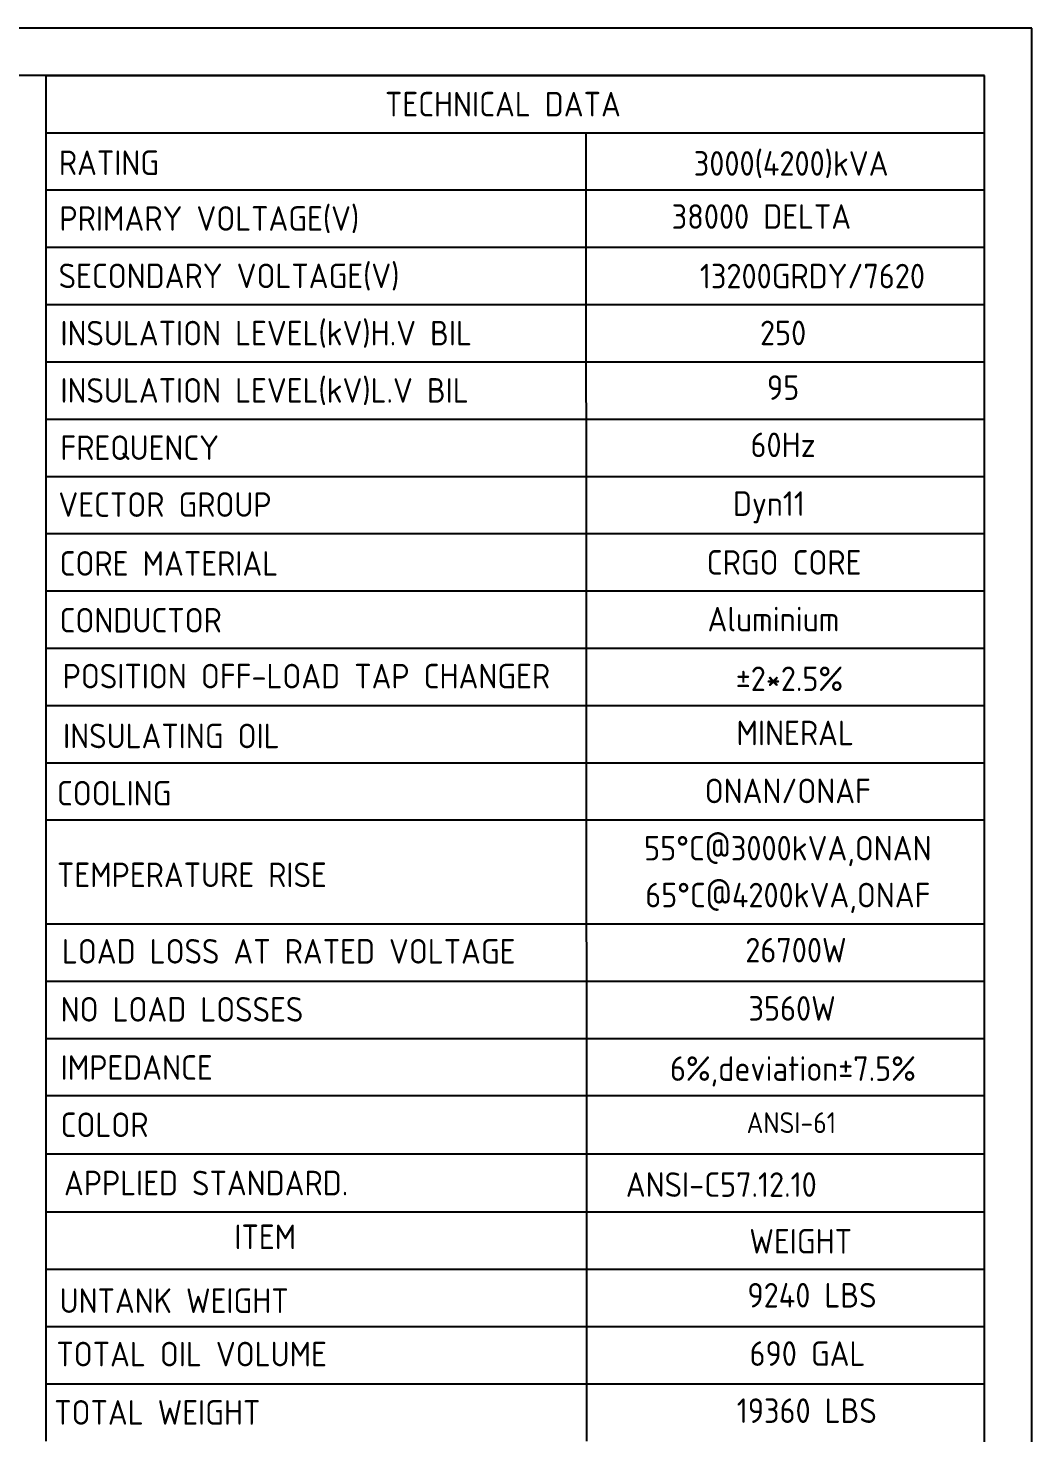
# Model space of a CAD drawing. Header units: millimetres. Extents: x 35720 to 50764, y -47170 to -36532.
# Drawn here: x 46966 to 50764, y -41849 to -36532 of the extents above; entities that cross this region are included whole.
import ezdxf
from ezdxf.enums import TextEntityAlignment as Align

# ---------------------------------------------------------------- set-up
doc = ezdxf.new("R2010")
doc.units = ezdxf.units.MM
doc.header["$LTSCALE"] = 13
for name, color, linetype in [('A', 3, 'Continuous'), ('S', 254, 'Continuous'), ('粗实线', 4, 'Continuous')]:
    doc.layers.add(name, color=color, linetype=linetype)
doc.layers.add('标注、文本', color=3, linetype='Continuous', lineweight=25)
doc.styles.add('ST_WIN', font='isocp2.shx', dxfattribs={"bigfont": 'hzdxfst.shx'})

msp = doc.modelspace()

# ---------------------------------------------------------------- linework, layer by layer
at = {"layer": 'A'}
for p, q in [((47034.335, -41012.979), (47034.335, -36711.227)), ((47034.335, -36711.227), (50584.704, -36711.227)), ((47034.335, -36928.008), (50584.704, -36928.008)), ((49079.899, -41012.979), (49077.76, -36928.008)), ((47034.335, -37144.788), (50584.704, -37144.788)), ((47034.335, -37361.568), (50584.704, -37361.568)), ((47034.335, -37578.349), (50584.704, -37578.349)), ((47034.335, -37795.129), (50584.704, -37795.129)), ((47034.335, -38011.909), (50584.704, -38011.909)), ((47034.335, -38228.69), (50584.704, -38228.69)), ((47034.335, -38445.47), (50584.704, -38445.47)), ((47034.335, -38662.25), (50584.704, -38662.25)), ((47034.335, -38879.034), (50584.704, -38879.034)), ((47034.335, -39095.815), (50584.704, -39095.815)), ((47034.335, -39312.595), (50584.704, -39312.595)), ((47034.335, -39529.375), (50584.704, -39529.375)), ((47034.335, -39922.223), (50584.704, -39922.223)), ((47034.335, -40139.003), (50584.704, -40139.003)), ((47034.335, -40355.784), (50584.704, -40355.784)), ((47034.335, -41880.1), (47034.335, -41012.979)), ((47034.335, -41012.979), (50584.704, -41012.979)), ((49079.899, -41880.1), (49079.899, -41012.979)), ((47034.335, -41229.759), (50584.704, -41229.759)), ((47034.335, -41446.54), (50584.704, -41446.54)), ((47034.335, -41663.32), (50584.704, -41663.32))]:
    msp.add_line(p, q, dxfattribs=at)
for points in [[(47035.622, -40572.564), (50584.704, -40572.564)], [(47034.335, -40792.772), (50584.704, -40792.772)], [(47034.335, -41012.979), (50584.704, -41012.979)]]:
    msp.add_lwpolyline(points, dxfattribs=at)
at = {"layer": '标注、文本'}
for p, q in [((50763.8, -36532.132), (35719.769, -36532.132)), ((50763.8, -47170.411), (50763.8, -36532.132))]:
    msp.add_line(p, q, dxfattribs=at)
at = {"layer": '粗实线'}
for p, q in [((50584.704, -36711.227), (36615.247, -36711.227)), ((50584.704, -46991.315), (50584.704, -36711.227))]:
    msp.add_line(p, q, dxfattribs=at)

# ---------------------------------------------------------------- texts
at = {"layer": 'S', "style": 'ST_WIN'}
for s, height, p in [('TECHNICAL DATA', 92.90585, (48315.958, -36866.513)), ('RATING', 92.9059, (47082.002, -37088.147)), ('3000(4200)kVA', 92.90585, (49484.368, -37090.738)), ('PRIMARY VOLTAGE(V)', 92.90585, (47084.295, -37299.198)), ('38000 DELTA', 92.90585, (49400.771, -37291.823)), ('SECONDARY VOLTAGE(V)', 92.90585, (47081.284, -37516.348)), ('13200GRDY/7620', 92.90585, (49507.592, -37517.139)), ('INSULATION LEVEL(kV)H.V BIL', 92.90585, (47087.91, -37733.129)), ('INSULATION LEVEL(kV)L.V BIL', 92.90585, (47087.91, -37949.909)), ('FREQUENCY', 92.9059, (47087.91, -38166.689)), ('VECTOR GROUP', 92.90585, (47080.167, -38382.15)), ('Dyn11', 92.9059, (49632.501, -38378.293)), ('CORE MATERIAL', 92.90585, (47084.919, -38604.87)), ('CRGO CORE', 92.9059, (49533.587, -38600.878)), ('CONDUCTOR', 92.9059, (47084.919, -38819.771)), ('Aluminium', 92.9059, (49536.426, -38815.493)), ('INSULATING OIL', 92.90585, (47098.025, -39257.739)), ('COOLING', 92.9059, (47074.835, -39474.519)), ('TEMPERATURE RISE', 92.90585, (47074.835, -39783.47)), ('LOAD LOSS AT RATED VOLTAGE', 92.90585, (47093.676, -40072.916)), ('NO LOAD LOSSES', 92.90585, (47088.645, -40292.468)), ('IMPEDANCE', 92.9059, (47088.645, -40512.676)), ('COLOR', 92.9059, (47088.645, -40729.456)), ('APPLIED STANDARD.', 92.90585, (47101.487, -40949.787)), ('ANSI-C57.12.10', 92.90585, (49227.23, -40955.781)), ('ITEM', 92.9059, (47746.093, -41153.603)), ('WEIGHT', 92.9059, (49694.543, -41170.455)), ('UNTANK WEIGHT', 92.90585, (47084.688, -41395.265)), ('9240 LBS', 92.9059, (49687.368, -41374.622)), ('TOTAL OIL VOLUME', 92.90585, (47072.56, -41597.34)), ('TOTAL WEIGHT', 92.90585, (47064.302, -41818.1))]:
    msp.add_text(s, height=height, dxfattribs=at).set_placement(p)
for s, height, p in [('250', 92.9059, (49822.42, -37732.339)), ('95', 92.9059, (49822.42, -37939.235)), ('60Hz', 92.9059, (49822.42, -38156.015)), ('%%P2*2.5%%%', 92.90585, (49846.411, -39041.399)), ('MINERAL', 92.9059, (49867.985, -39246.313)), ('ONAN/ONAF', 92.9059, (49840.319, -39465.853)), ('55%%DC@3000kVA,ONAN', 92.90585, (49840.319, -39682.634)), ('65%%DC@4200kVA,ONAF', 92.90585, (49840.319, -39860.043)), ('26700W', 92.9059, (49871.033, -40068.442)), ('3560W', 92.9059, (49856.49, -40288.922)), ('6%%%,deviation±7.5%%%', 92.90585, (49859.602, -40516.766)), ('ANSI-61', 78.97, (49853.668, -40714.478)), ('690 GAL', 92.9059, (49914.565, -41595.508)), ('19360 LBS', 92.9059, (49911.994, -41811.479))]:
    msp.add_text(s, height=height, dxfattribs=at).set_placement(p, align=Align.CENTER)
at = {"layer": 'S', "insert": (47096.49, -38938.38), "char_height": 92.90585, "width": 2394.2073, "attachment_point": 1, "style": 'ST_WIN'}
msp.add_mtext('POSITION OFF-LOAD TAP CHANGER', dxfattribs=at)

doc.saveas('drawing.dxf')
